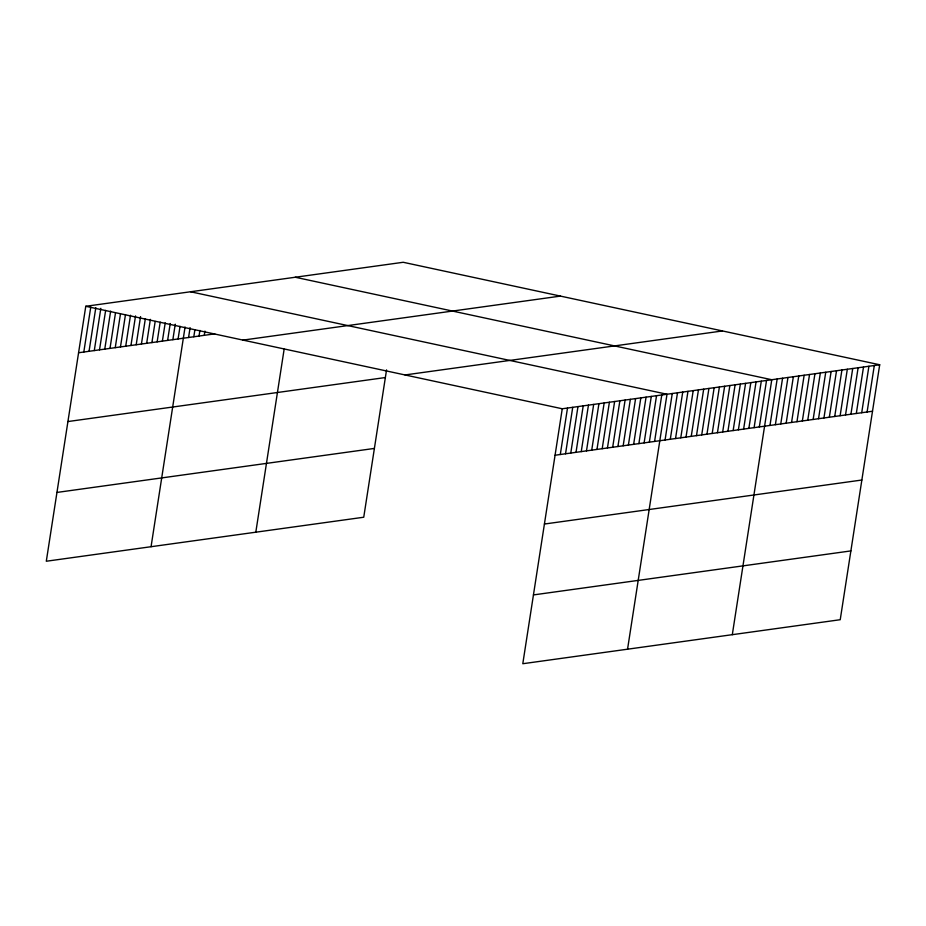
<?xml version="1.0" encoding="UTF-8"?>
<svg xmlns="http://www.w3.org/2000/svg" width="926" height="926" viewBox="0 0 926 926"><rect width="100%" height="100%" fill="white"/><g stroke="black" fill="none" stroke-linecap="round" stroke-linejoin="round"><path stroke-width="1.39" d="M879.7 364.763L562.256 408.771L522.796 663.722L840.229 619.714L879.7 364.763L403.204 262.278L85.771 306.286L46.3 561.237L363.744 517.229L386.547 369.902M83.815 352.019L90.783 306.969M89.046 351.301L95.806 307.652M94.29 350.572L100.83 308.335M99.522 349.843L105.633 310.418M104.765 349.125L110.645 311.101M109.997 348.396L115.449 313.196M115.241 347.667L120.473 313.879M120.473 346.937L125.485 314.562M125.716 346.22L130.508 315.245M130.948 345.491L135.532 315.916M136.191 344.761L140.555 316.599M141.423 344.032L145.347 318.694M146.667 343.315L150.371 319.377M151.899 342.585L155.174 321.461M157.142 341.856L160.198 322.144M162.374 341.138L165.21 322.827M167.618 340.409L170.234 323.51M172.849 339.68L175.257 324.193M178.093 338.951L180.049 326.288M151.054 546.71L185.073 326.971M188.568 337.504L190.096 327.642M193.8 336.775L194.9 329.737M199.044 336.045L199.912 330.42M204.276 335.328L204.935 331.103M255.808 532.195L284.143 349.183M560.299 454.504L567.499 408.042M565.543 453.786L572.731 407.324M570.775 453.057L577.974 406.595M576.018 452.328L583.206 405.866M581.25 451.61L588.45 405.137M586.494 450.881L593.682 404.419M591.726 450.152L598.925 403.69M596.969 449.423L604.157 402.96M602.201 448.705L609.401 402.231M607.444 447.976L614.632 401.514M612.688 447.246L619.876 400.784M617.92 446.517L625.108 400.055M623.163 445.8L630.351 399.337M628.395 445.07L635.583 398.608M633.639 444.341L640.827 397.879M638.871 443.623L646.059 397.15M644.114 442.894L651.302 396.432M649.346 442.165L656.534 395.703M654.589 441.436L661.777 394.974M627.55 649.195L667.009 394.245L190.524 291.759M665.065 439.989L672.253 393.527M670.297 439.26L677.496 392.798M675.54 438.53L682.728 392.068M680.772 437.813L687.972 391.351M686.016 437.084L693.204 390.622M691.247 436.354L698.447 389.892M696.491 435.637L703.679 389.163M701.723 434.907L708.922 388.445M706.966 434.178L714.154 387.716M712.198 433.449L719.398 386.987M717.442 432.731L724.63 386.258M722.674 432.002L729.873 385.54M727.917 431.273L735.105 384.811M733.149 430.544L740.349 384.082M738.392 429.826L745.58 383.364M743.624 429.097L750.824 382.635M748.868 428.368L756.056 381.906M754.1 427.65L761.299 381.176M759.343 426.921L766.531 380.459M732.304 634.68L771.775 379.729L295.278 277.244M769.969 425.439L777.169 378.977M775.375 424.698L782.563 378.236M780.768 423.946L787.957 377.484M786.162 423.205L793.351 376.732M791.556 422.453L798.756 375.991M796.962 421.7L804.15 375.238M802.356 420.96L809.544 374.498M807.75 420.207L814.938 373.745M813.144 419.455L820.343 372.993M818.538 418.714L825.737 372.252M823.943 417.962L831.131 371.5M829.337 417.221L836.525 370.747M834.731 416.469L841.919 370.006M840.125 415.716L847.325 369.254M845.519 414.975L852.719 368.513M850.925 414.223L858.113 367.761M856.318 413.471L863.507 367.009M861.712 412.73L868.912 366.268M867.106 411.977L874.306 365.515M78.571 352.748L214.751 333.869M243.006 340.108L560.45 296.1M67.922 421.55L385.366 377.542M405.021 374.949L722.454 330.952M56.949 492.435L374.393 448.427M555.068 455.233L872.512 411.237M544.419 524.035L861.851 480.027M533.445 594.92L850.878 550.912M85.771 306.286L562.256 408.771"/></g></svg>
